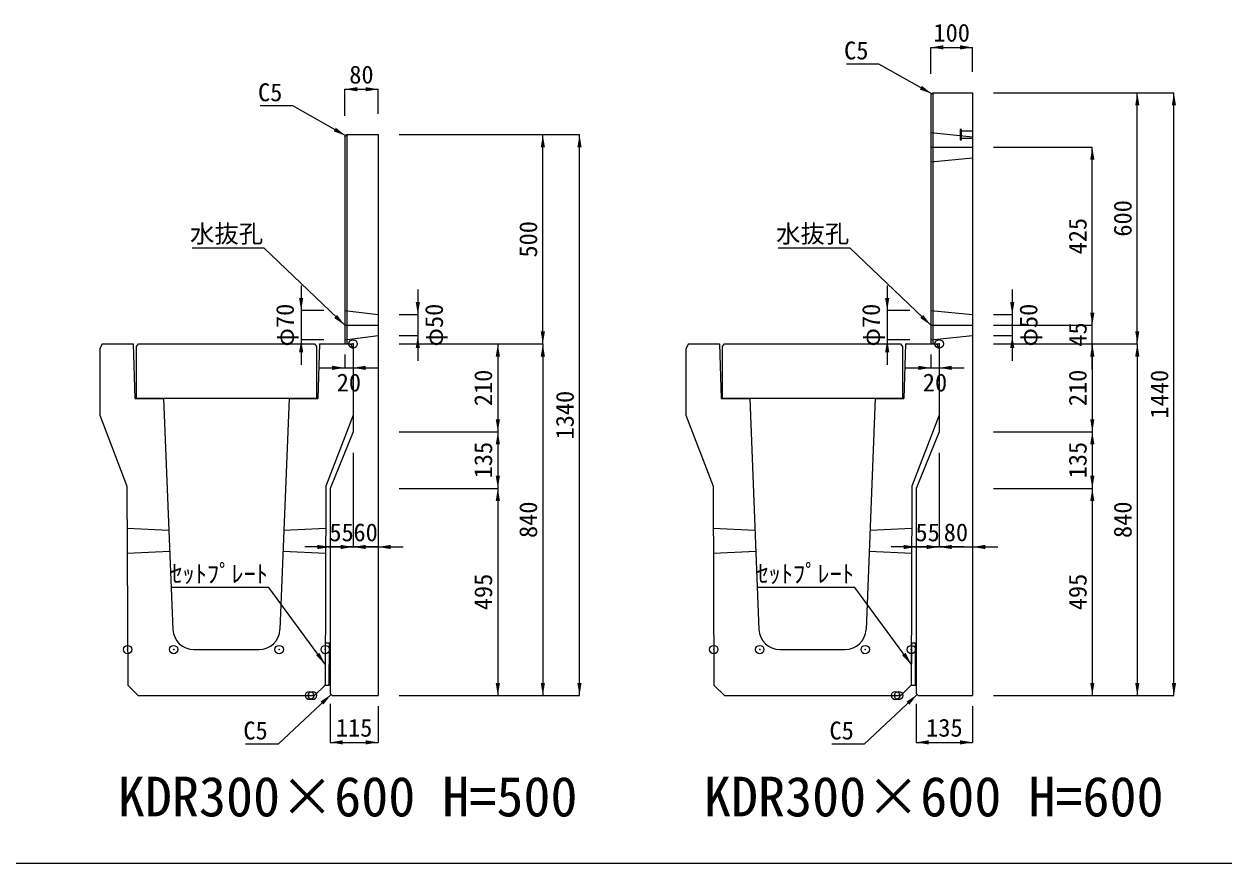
# Model space of a CAD drawing. Units: millimetres at full size, sheet at 1:40. Extents: x 172874 to 199766, y 869448 to 902797.
# Drawn here: x 191220 to 194087, y 897548 to 899553 of the extents above; entities that cross this region are included whole.
import ezdxf
from ezdxf.enums import TextEntityAlignment as Align

# ---------------------------------------------------------------- set-up
doc = ezdxf.new("R2010")
doc.units = ezdxf.units.MM
doc.header["$LTSCALE"] = 40
doc.header["$PDMODE"] = 32
doc.header["$PDSIZE"] = 20
for name, pattern in [('DASHED', [7.5, 6, -1.5]), ('USER2', [4.7625, 3.175, -1.5875]), ('USER3', [1.35, 0.75, -0.6])]:
    doc.linetypes.add(name, pattern=pattern)
for name, color, linetype, lineweight in [('セットプレート', 3, 'Continuous', 13), ('パネックスKDR', 2, 'Continuous', 13), ('図枠', 5, 'Continuous', 13), ('寸法線', 7, 'Continuous', 13), ('引出線', 4, 'Continuous', 13), ('本体', 2, 'Continuous', 13), ('補助線', 8, 'Continuous', 13), ('ｲﾝｻｰﾄ', 3, 'USER3', 5)]:
    doc.layers.add(name, color=color, linetype=linetype, lineweight=lineweight)
doc.layers.add('文字', color=7, linetype='Continuous')
doc.styles.add('ＭＳ ゴシック', font='')
doc.styles.get('ＭＳ ゴシック').set_extended_font_data('MS Gothic')

# ---------------------------------------------------------------- blocks, each defined once
blk = doc.blocks.new('filled_arrow')
at = {"color": 0, "linetype": 'Continuous', "lineweight": -2}
blk.add_solid([(7.5, 1.25), (0, 0), (7.5, -1.25)], dxfattribs=at)

msp = doc.modelspace()

# ---------------------------------------------------------------- linework, layer by layer
at = {"layer": 'セットプレート'}
for points in [[(191939.46, 897973.33), (191949.46, 897973.29), (191949.85, 898073.29), (191939.85, 898073.33)], [(193339.46, 897973.33), (193349.46, 897973.29), (193349.85, 898073.29), (193339.85, 898073.33)]]:
    msp.add_lwpolyline(points, close=True, dxfattribs=at)
at = {"layer": 'パネックスKDR'}
for p, q in [((193386.29, 899383.33), (193391.29, 899388.33)), ((193386.29, 899383.33), (193386.29, 898788.33)), ((193391.29, 899388.33), (193486.29, 899388.33)), ((193486.29, 899388.33), (193486.29, 897948.33)), ((191986.29, 899283.33), (191991.29, 899288.33)), ((191986.29, 899283.33), (191986.29, 898788.33)), ((191991.29, 899288.33), (192066.29, 899288.33)), ((192066.29, 899288.33), (192066.29, 897948.33)), ((191986.29, 898788.33), (192006.29, 898788.33)), ((192006.29, 898788.33), (192006.29, 898578.33)), ((193386.29, 898788.33), (193406.29, 898788.33)), ((193406.29, 898788.33), (193406.29, 898578.33)), ((192006.29, 898578.33), (191951.29, 898443.33)), ((193406.29, 898578.33), (193351.29, 898443.33)), ((191951.29, 898443.33), (191951.29, 897953.33)), ((193351.29, 898443.33), (193351.29, 897953.33)), ((191951.29, 897953.33), (191956.29, 897948.33)), ((191956.29, 897948.33), (192066.29, 897948.33)), ((193351.29, 897953.33), (193356.29, 897948.33)), ((193356.29, 897948.33), (193486.29, 897948.33))]:
    msp.add_line(p, q, dxfattribs=at)
at = {"layer": 'パネックスKDR', "lineweight": 5}
for p, q in [((193391.29, 899388.33), (193391.29, 898788.33)), ((191991.29, 899288.33), (191991.29, 898788.33))]:
    msp.add_line(p, q, dxfattribs=at)
at = {"layer": 'パネックスKDR', "linetype": 'DASHED', "lineweight": 9}
for p, q in [((193386.29, 899293.33), (193486.29, 899283.33)), ((193386.29, 899223.33), (193486.29, 899233.33)), ((191986.29, 898868.33), (192066.29, 898858.33)), ((193386.29, 898868.33), (193486.29, 898858.33)), ((191986.29, 898798.33), (192066.29, 898808.33)), ((193386.29, 898798.33), (193486.29, 898808.33))]:
    msp.add_line(p, q, dxfattribs=at)
at = {"layer": '図枠'}
msp.add_line((187274.21, 897548.33), (199674.21, 897548.33), dxfattribs=at)
msp.add_line((187274.21, 897548.33), (199674.21, 897548.33), dxfattribs=at)
at = {"layer": '寸法線'}
for p, q in [((193386.29, 899496.88), (193486.29, 899496.88)), ((193386.29, 899433.33), (193386.29, 899496.88)), ((193486.29, 899438.33), (193486.29, 899496.88)), ((191986.29, 899396.88), (192066.29, 899396.88)), ((191986.29, 899333.33), (191986.29, 899396.88)), ((192066.29, 899338.33), (192066.29, 899396.88)), ((193536.29, 899388.33), (193967.13, 899388.33)), ((193536.29, 899388.33), (193879.63, 899388.33)), ((193879.63, 898788.33), (193879.63, 899388.33)), ((193967.13, 897948.33), (193967.13, 899388.33)), ((192116.29, 899288.33), (192547.13, 899288.33)), ((192116.29, 899288.33), (192459.63, 899288.33)), ((192459.63, 898788.33), (192459.63, 899288.33)), ((192547.13, 897948.33), (192547.13, 899288.33)), ((193536.29, 899258.33), (193772.13, 899258.33)), ((193772.13, 898833.33), (193772.13, 899258.33)), ((191882.22, 898928.33), (191882.22, 898738.33)), ((193282.22, 898928.33), (193282.22, 898738.33)), ((192160.96, 898918.33), (192160.96, 898748.33)), ((193580.96, 898918.33), (193580.96, 898748.33)), ((193772.13, 898728.33), (193772.13, 898893.33)), ((191936.29, 898868.33), (191882.22, 898868.33)), ((193336.29, 898868.33), (193282.22, 898868.33)), ((192116.29, 898858.33), (192160.96, 898858.33)), ((193536.29, 898858.33), (193580.96, 898858.33)), ((192116.29, 898808.33), (192160.96, 898808.33)), ((193536.29, 898833.33), (193772.13, 898833.33)), ((193536.29, 898833.33), (193772.13, 898833.33)), ((193536.29, 898808.33), (193580.96, 898808.33)), ((191936.29, 898798.33), (191882.22, 898798.33)), ((192116.29, 898788.33), (192459.63, 898788.33)), ((192116.29, 898788.33), (192352.13, 898788.33)), ((192116.29, 898788.33), (192459.63, 898788.33)), ((192352.13, 898788.33), (192352.13, 898578.33)), ((192459.63, 898788.33), (192459.63, 897948.33)), ((193336.29, 898798.33), (193282.22, 898798.33)), ((193536.29, 898788.33), (193879.63, 898788.33)), ((193536.29, 898788.33), (193772.13, 898788.33)), ((193536.29, 898788.33), (193772.13, 898788.33)), ((193536.29, 898788.33), (193879.63, 898788.33)), ((193772.13, 898788.33), (193772.13, 898578.33)), ((193879.63, 898788.33), (193879.63, 897948.33)), ((191986.29, 898763.33), (191986.29, 898731.25)), ((192006.29, 898763.33), (192006.29, 898731.25)), ((193386.29, 898763.33), (193386.29, 898731.25)), ((193406.29, 898763.33), (193406.29, 898731.25)), ((191926.29, 898731.25), (192066.29, 898731.25)), ((193326.29, 898731.25), (193466.29, 898731.25)), ((192116.29, 898578.33), (192352.13, 898578.33)), ((192116.29, 898578.33), (192352.13, 898578.33)), ((192352.13, 898578.33), (192352.13, 898443.33)), ((193536.29, 898578.33), (193772.13, 898578.33)), ((193536.29, 898578.33), (193772.13, 898578.33)), ((193772.13, 898578.33), (193772.13, 898443.33)), ((192006.29, 898528.33), (192006.29, 898303.33)), ((192006.29, 898528.33), (192006.29, 898303.33)), ((192066.29, 898528.33), (192066.29, 898303.33)), ((193406.29, 898528.33), (193406.29, 898303.33)), ((193406.29, 898528.33), (193406.29, 898303.33)), ((193486.29, 898528.33), (193486.29, 898303.33)), ((192116.29, 898443.33), (192352.13, 898443.33)), ((192116.29, 898443.33), (192352.13, 898443.33)), ((192352.13, 898443.33), (192352.13, 897948.33)), ((193536.29, 898443.33), (193772.13, 898443.33)), ((193536.29, 898443.33), (193772.13, 898443.33)), ((193772.13, 898443.33), (193772.13, 897948.33)), ((191951.29, 898393.33), (191951.29, 898303.33)), ((193351.29, 898393.33), (193351.29, 898303.33)), ((192066.29, 898303.33), (191891.29, 898303.33)), ((191946.29, 898303.33), (192126.29, 898303.33)), ((193466.29, 898303.33), (193291.29, 898303.33)), ((193346.29, 898303.33), (193546.29, 898303.33)), ((192116.29, 897948.33), (192547.13, 897948.33)), ((192116.29, 897948.33), (192459.63, 897948.33)), ((192116.29, 897948.33), (192352.13, 897948.33)), ((193536.29, 897948.33), (193967.13, 897948.33)), ((193536.29, 897948.33), (193879.63, 897948.33)), ((193536.29, 897948.33), (193772.13, 897948.33)), ((191951.29, 897928.33), (191951.29, 897836.53)), ((192066.29, 897923.33), (192066.29, 897836.53)), ((193351.29, 897928.33), (193351.29, 897836.53)), ((193486.29, 897923.33), (193486.29, 897836.53)), ((191951.29, 897836.53), (192066.29, 897836.53)), ((193351.29, 897836.53), (193486.29, 897836.53))]:
    msp.add_line(p, q, dxfattribs=at)
at = {"layer": '引出線'}
for points in [[(193388.79, 899385.83), (193262.42, 899456.91), (193184.65, 899456.91)], [(191988.79, 899285.83), (191862.42, 899356.91), (191784.65, 899356.91)], [(191986.29, 898833.33), (191793.83, 899016.78), (191622.09, 899016.78)], [(193386.29, 898833.33), (193193.83, 899016.78), (193022.09, 899016.78)], [(191939.66, 898023.33), (191805.1, 898206.77), (191573.74, 898206.77)], [(193339.66, 898023.33), (193205.1, 898206.77), (192973.74, 898206.77)], [(191953.79, 897950.83), (191827.42, 897832.18), (191749.65, 897832.18)], [(193353.79, 897950.83), (193227.42, 897832.18), (193149.65, 897832.18)]]:
    msp.add_lwpolyline(points, dxfattribs=at)
at = {"layer": '本体'}
for p, q in [((191407.29, 898788.33), (191401.29, 898776.33)), ((191407.29, 898788.33), (191481.29, 898788.33)), ((191481.29, 898788.33), (191485.29, 898658.33)), ((191926.29, 898788.33), (191922.29, 898658.33)), ((191926.29, 898788.33), (192000.29, 898788.33)), ((192000.29, 898788.33), (192006.29, 898776.33)), ((192807.29, 898788.33), (192801.29, 898776.33)), ((192807.29, 898788.33), (192881.29, 898788.33)), ((192881.29, 898788.33), (192885.29, 898658.33)), ((193326.29, 898788.33), (193322.29, 898658.33)), ((193326.29, 898788.33), (193400.29, 898788.33)), ((193400.29, 898788.33), (193406.29, 898776.33)), ((191401.29, 898776.33), (191401.29, 898618.33)), ((192006.29, 898776.33), (192006.29, 898618.33)), ((192801.29, 898776.33), (192801.29, 898618.33)), ((193406.29, 898776.33), (193406.29, 898618.33)), ((191485.29, 898658.33), (191553.79, 898658.33)), ((191553.79, 898658.33), (191575.87, 898106.33)), ((191853.79, 898658.33), (191831.71, 898106.33)), ((191853.79, 898658.33), (191922.29, 898658.33)), ((192885.29, 898658.33), (192953.79, 898658.33)), ((192953.79, 898658.33), (192975.87, 898106.33)), ((193253.79, 898658.33), (193231.71, 898106.33)), ((193253.79, 898658.33), (193322.29, 898658.33)), ((191401.29, 898618.33), (191466.29, 898448.33)), ((192006.29, 898618.33), (191941.29, 898448.33)), ((192801.29, 898618.33), (192866.29, 898448.33)), ((193406.29, 898618.33), (193341.29, 898448.33)), ((191466.29, 898448.33), (191468.12, 897973.33)), ((191941.29, 898448.33), (191939.46, 897973.33)), ((192866.29, 898448.33), (192868.12, 897973.33)), ((193341.29, 898448.33), (193339.46, 897973.33)), ((191625.83, 898058.33), (191781.75, 898058.33)), ((193025.83, 898058.33), (193181.75, 898058.33)), ((191468.12, 897973.33), (191493.21, 897948.33)), ((191493.21, 897948.33), (191914.37, 897948.33)), ((191914.37, 897948.33), (191939.46, 897973.33)), ((192868.12, 897973.33), (192893.21, 897948.33)), ((192893.21, 897948.33), (193314.37, 897948.33)), ((193314.37, 897948.33), (193339.46, 897973.33))]:
    msp.add_line(p, q, dxfattribs=at)
at = {"layer": '本体', "linetype": 'USER2'}
for p, q in [((191466.68, 898348.33), (191566.39, 898343.33)), ((191841.19, 898343.33), (191940.91, 898348.33)), ((192866.68, 898348.33), (192966.39, 898343.33)), ((193241.19, 898343.33), (193340.91, 898348.33)), ((191466.91, 898288.33), (191568.39, 898293.33)), ((191839.19, 898293.33), (191940.68, 898288.33)), ((192866.91, 898288.33), (192968.39, 898293.33)), ((193239.19, 898293.33), (193340.68, 898288.33))]:
    msp.add_line(p, q, dxfattribs=at)
at = {"layer": '本体', "lineweight": 20}
for points in [[(191488.79, 898782.33), (191493.79, 898788.33), (191913.79, 898788.33), (191918.79, 898782.33), (191918.79, 898658.33), (191488.79, 898658.33)], [(192888.79, 898782.33), (192893.79, 898788.33), (193313.79, 898788.33), (193318.79, 898782.33), (193318.79, 898658.33), (192888.79, 898658.33)]]:
    msp.add_lwpolyline(points, close=True, dxfattribs=at)
at = {"layer": '本体'}
for centre, start, end in [((191625.83, 898108.33), 182.29061, 270), ((191781.75, 898108.33), 270, 357.70939), ((193025.83, 898108.33), 182.29061, 270), ((193181.75, 898108.33), 270, 357.70939)]:
    msp.add_arc(centre, 50, start, end, dxfattribs=at)
at = {"layer": '補助線'}
for p, q in [((193386.29, 899258.33), (193486.29, 899258.33)), ((191986.29, 898833.33), (192066.29, 898833.33)), ((193386.29, 898833.33), (193486.29, 898833.33))]:
    msp.add_line(p, q, dxfattribs=at)
for p in [(192006.29, 898788.33), (193406.29, 898788.33), (191467.79, 898058.33), (191577.79, 898058.33), (191829.79, 898058.33), (191939.79, 898058.33), (192867.79, 898058.33), (192977.79, 898058.33), (193229.79, 898058.33), (193339.79, 898058.33), (191902.29, 897948.33), (191909.29, 897948.33), (191909.29, 897948.33), (193302.29, 897948.33), (193309.29, 897948.33), (193309.29, 897948.33)]:
    msp.add_point(p, dxfattribs=at)
at = {"layer": 'ｲﾝｻｰﾄ'}
for p, q in [((193456.29, 899300.83), (193456.29, 899275.83)), ((193459.29, 899300.83), (193456.29, 899300.83)), ((193459.29, 899275.83), (193459.29, 899300.83)), ((193486.29, 899296.83), (193459.29, 899296.83)), ((193456.29, 899275.83), (193459.29, 899275.83)), ((193459.29, 899279.83), (193486.29, 899279.83))]:
    msp.add_line(p, q, dxfattribs=at)

# ---------------------------------------------------------------- block references
at = {"layer": '寸法線', "xscale": 4, "yscale": 4}
for p in [(193386.29, 899496.88), (191986.29, 899396.88), (192006.29, 898731.25), (193406.29, 898731.25), (192006.29, 898303.33), (192066.29, 898303.33), (193406.29, 898303.33), (193486.29, 898303.33), (191951.29, 897836.53), (193351.29, 897836.53)]:
    msp.add_blockref('filled_arrow', p, dxfattribs=at)
for p, rotation in [((193486.29, 899496.88), 180), ((192066.29, 899396.88), 180), ((193879.63, 899388.33), 270), ((193967.13, 899388.33), 270), ((192459.63, 899288.33), 270), ((192547.13, 899288.33), 270), ((193772.13, 899258.33), 270), ((191882.22, 898868.33), 90), ((193282.22, 898868.33), 90), ((192160.96, 898858.33), 90), ((193580.96, 898858.33), 90), ((193772.13, 898833.33), 90), ((193772.13, 898833.33), 90), ((192160.96, 898808.33), 270), ((192459.63, 898788.33), 90), ((193580.96, 898808.33), 270), ((193879.63, 898788.33), 90), ((191882.22, 898798.33), 270), ((192352.13, 898788.33), 270), ((192459.63, 898788.33), 270), ((193282.22, 898798.33), 270), ((193772.13, 898788.33), 270), ((193772.13, 898788.33), 270), ((193879.63, 898788.33), 270), ((191986.29, 898731.25), 180), ((193386.29, 898731.25), 180), ((192352.13, 898578.33), 90), ((193772.13, 898578.33), 90), ((192352.13, 898578.33), 270), ((193772.13, 898578.33), 270), ((192352.13, 898443.33), 90), ((193772.13, 898443.33), 90), ((192352.13, 898443.33), 270), ((193772.13, 898443.33), 270), ((191951.29, 898303.33), 180), ((192006.29, 898303.33), 180), ((193351.29, 898303.33), 180), ((193406.29, 898303.33), 180), ((192352.13, 897948.33), 90), ((192459.63, 897948.33), 90), ((192547.13, 897948.33), 90), ((193772.13, 897948.33), 90), ((193879.63, 897948.33), 90), ((193967.13, 897948.33), 90), ((192066.29, 897836.53), 180), ((193486.29, 897836.53), 180)]:
    msp.add_blockref('filled_arrow', p, dxfattribs=dict(at, rotation=rotation))
at = {"layer": '引出線', "xscale": 4, "yscale": 4}
for p, rotation in [((193388.79, 899385.83), 150.6), ((191988.79, 899285.83), 150.6), ((191986.29, 898833.33), 136.4), ((193386.29, 898833.33), 136.4), ((191939.66, 898023.33), 126.3), ((193339.66, 898023.33), 126.3), ((191953.79, 897950.83), 223.2), ((193353.79, 897950.83), 223.2)]:
    msp.add_blockref('filled_arrow', p, dxfattribs=dict(at, rotation=rotation))

# ---------------------------------------------------------------- texts
at = {"layer": '寸法線', "style": 'ＭＳ ゴシック'}
for s, p in [('100', (193436.29, 899531.88)), ('80', (192026.29, 899431.88)), ('20', (191996.29, 898696.25)), ('20', (193396.29, 898696.25)), ('55', (191978.79, 898338.33)), ('60', (192036.29, 898338.33)), ('55', (193378.79, 898338.33)), ('80', (193446.29, 898338.33)), ('115', (192008.79, 897871.53)), ('135', (193418.79, 897871.53))]:
    msp.add_text(s, height=42.72, dxfattribs=at).set_placement(p, align=Align.MIDDLE_CENTER)
for s, p in [('600', (193844.63, 899088.33)), ('500', (192424.63, 899038.33)), ('425', (193737.13, 899045.83)), ('φ70', (191843.56, 898833.33)), ('φ50', (192199.62, 898833.33)), ('φ70', (193243.56, 898833.33)), ('φ50', (193619.62, 898833.33)), ('45', (193737.13, 898810.83)), ('210', (192317.13, 898683.33)), ('210', (193737.13, 898683.33)), ('1440', (193932.13, 898668.33)), ('1340', (192512.13, 898618.33)), ('135', (192317.13, 898510.83)), ('135', (193737.13, 898510.83)), ('840', (192424.63, 898368.33)), ('840', (193844.63, 898368.33)), ('495', (192317.13, 898195.83)), ('495', (193737.13, 898195.83))]:
    msp.add_text(s, height=42.72, rotation=90, dxfattribs=at).set_placement(p, align=Align.MIDDLE_CENTER)
at = {"layer": '引出線', "style": 'ＭＳ ゴシック'}
for s, p in [('C5', (193237.42, 899510.91)), ('C5', (191837.42, 899410.91)), ('水抜孔', (191791.58, 899073.06)), ('水抜孔', (193191.58, 899073.06)), ('ｾｯﾄﾌﾟﾚｰﾄ', (191802.85, 898260.77)), ('ｾｯﾄﾌﾟﾚｰﾄ', (193202.85, 898260.77)), ('C5', (191802.42, 897886.18)), ('C5', (193202.42, 897886.18))]:
    msp.add_text(s, height=42.72, dxfattribs=at).set_placement(p, align=Align.TOP_RIGHT)
at = {"layer": '文字', "style": 'ＭＳ ゴシック'}
for s, p in [('KDR300×600 H=500', (191444.45, 897631.15)), ('KDR300×600 H=600', (192844.45, 897631.15))]:
    msp.add_text(s, height=94.94, dxfattribs=at).set_placement(p, align=Align.BOTTOM_LEFT)

doc.saveas('drawing.dxf')
